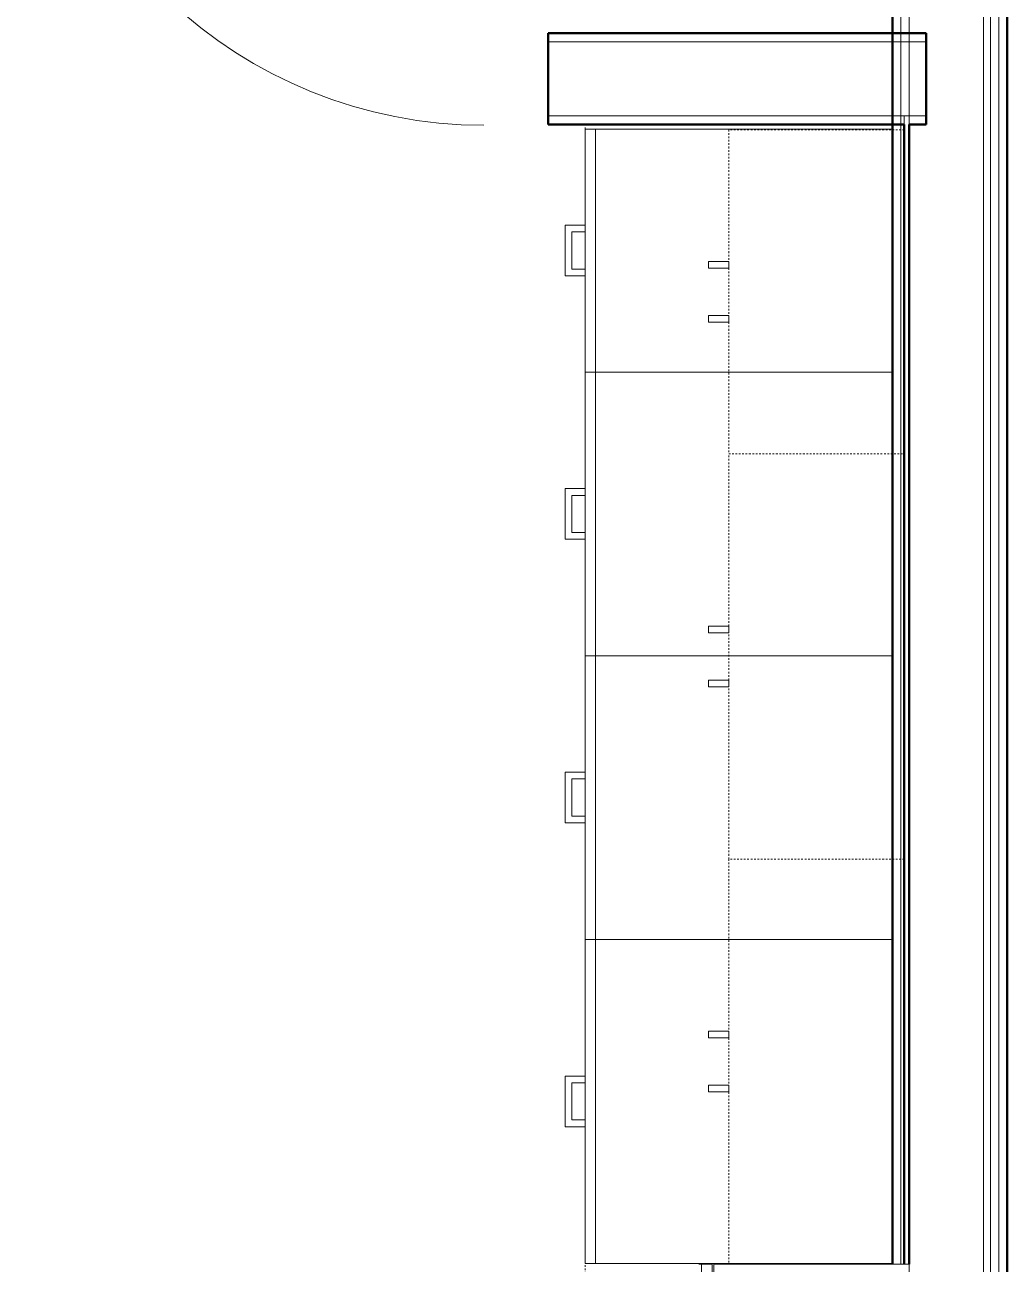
# Model space of a CAD drawing. Header units: inches. Extents: x -4217 to -1814, y 9706 to 12425.
# Drawn here: x -3004 to -2931.3, y 11989 to 12080.8 of the extents above; entities that cross this region are included whole.
import ezdxf

# ---------------------------------------------------------------- set-up
doc = ezdxf.new("R2010")
doc.units = ezdxf.units.IN
doc.header["$MEASUREMENT"] = 0
doc.linetypes.add('Dash', pattern=[0.25, 0.125, -0.125])
for name, color, linetype, lineweight in [('A-DOOR-1', 7, 'Continuous', 9), ('A-WALL', 113, 'Continuous', 13), ('A-WALL-3', 250, 'Continuous', 50), ('A-WALL-4', 10, 'Continuous', 13), ('I-WALL-3', 2, 'Continuous', 50), ('Q-CASE-3', 7, 'Continuous', 9), ('Q-CASE-4', 7, 'Dash', 9), ('Q-CASE-HDLN-1', 7, 'Dash', 9)]:
    doc.layers.add(name, color=color, linetype=linetype, lineweight=lineweight)

msp = doc.modelspace()

# ---------------------------------------------------------------- linework, layer by layer
at = {"layer": 'A-DOOR-1'}
msp.add_arc((-2970.02514, 12107.40649), 34.06659, 183.365687, 270, dxfattribs=at)
at = {"layer": 'A-WALL'}
for p, q in [((-2939.14874, 11989.00718), (-2939.14874, 12110.3394)), ((-2938.52374, 11989.00718), (-2938.52374, 12110.3394)), ((-2933.02374, 11724.7394), (-2933.02374, 12110.3394)), ((-2932.52374, 11765.18709), (-2932.52374, 12110.3394)), ((-2931.89874, 11765.18679), (-2931.89874, 12110.3394))]:
    msp.add_line(p, q, dxfattribs=at)
at = {"layer": 'A-WALL-3'}
for p, q in [((-2937.27374, 12080.15649), (-2965.27514, 12080.15649)), ((-2965.27514, 12080.15649), (-2965.27514, 12073.40649)), ((-2937.27374, 12073.40649), (-2937.27374, 12080.15649)), ((-2965.27514, 12073.40649), (-2938.89874, 12073.40649)), ((-2938.89874, 12073.40649), (-2938.89874, 11989.00718)), ((-2938.52374, 12073.40649), (-2937.27374, 12073.40649)), ((-2938.52374, 11989.00718), (-2938.52374, 12073.40649))]:
    msp.add_line(p, q, dxfattribs=at)
at = {"layer": 'A-WALL-4'}
for p, q in [((-2937.27374, 12079.53149), (-2965.27514, 12079.53149)), ((-2938.89874, 12074.03149), (-2965.27514, 12074.03149)), ((-2938.52374, 12074.03149), (-2938.89874, 12074.03149)), ((-2938.89874, 12074.03149), (-2938.52374, 12074.03149)), ((-2938.89874, 12074.03149), (-2938.89874, 12073.40649)), ((-2937.27374, 12074.03149), (-2938.52374, 12074.03149)), ((-2938.52374, 12074.03149), (-2938.52374, 12073.40649))]:
    msp.add_line(p, q, dxfattribs=at)
at = {"layer": 'I-WALL-3'}
for p, q in [((-2939.77374, 12110.3394), (-2939.77374, 11989.00718)), ((-2931.27374, 11765.1865), (-2931.27374, 12110.3394))]:
    msp.add_line(p, q, dxfattribs=at)
at = {"layer": 'Q-CASE-3'}
for p, q in [((-2962.52374, 12073.06279), (-2961.77374, 12073.06279)), ((-2962.52374, 12055.06279), (-2962.52374, 12073.06279)), ((-2939.77374, 12073.06279), (-2961.77374, 12073.06279)), ((-2961.77374, 12073.06279), (-2961.77374, 12055.06279)), ((-2962.52374, 12065.93779), (-2964.02374, 12065.93779)), ((-2964.02374, 12065.93779), (-2964.02374, 12062.18779)), ((-2962.52374, 12065.43841), (-2962.52374, 12065.93779)), ((-2963.52436, 12062.68716), (-2963.52436, 12065.43841)), ((-2963.52436, 12065.43841), (-2962.52374, 12065.43841)), ((-2951.89874, 12063.25718), (-2953.39799, 12063.25718)), ((-2953.39799, 12063.25718), (-2953.39799, 12062.76873)), ((-2951.89874, 12063.25718), (-2951.89874, 12062.76873)), ((-2964.02374, 12062.18779), (-2962.52374, 12062.18779)), ((-2962.52374, 12062.68716), (-2963.52436, 12062.68716)), ((-2962.52374, 12062.68716), (-2962.52374, 12062.18779)), ((-2953.39799, 12062.76873), (-2951.89874, 12062.76873)), ((-2951.89874, 12059.25718), (-2953.39799, 12059.25718)), ((-2953.39799, 12059.25718), (-2953.39799, 12058.76873)), ((-2951.89874, 12059.25718), (-2951.89874, 12058.76873)), ((-2953.39799, 12058.76873), (-2951.89874, 12058.76873)), ((-2962.52374, 12055.06279), (-2961.77374, 12055.06279)), ((-2962.52374, 12034.06279), (-2962.52374, 12055.06279)), ((-2961.77374, 12055.06279), (-2962.52374, 12055.06279)), ((-2939.77374, 12055.06279), (-2961.77374, 12055.06279)), ((-2961.77374, 12055.06279), (-2961.77374, 12034.06279)), ((-2961.77374, 12055.06279), (-2939.77374, 12055.06279)), ((-2962.52374, 12046.43779), (-2964.02374, 12046.43779)), ((-2964.02374, 12046.43779), (-2964.02374, 12042.68779)), ((-2962.52374, 12045.93841), (-2962.52374, 12046.43779)), ((-2963.52436, 12043.18716), (-2963.52436, 12045.93841)), ((-2963.52436, 12045.93841), (-2962.52374, 12045.93841)), ((-2964.02374, 12042.68779), (-2962.52374, 12042.68779)), ((-2962.52374, 12043.18716), (-2963.52436, 12043.18716)), ((-2962.52374, 12043.18716), (-2962.52374, 12042.68779)), ((-2953.39799, 12036.24562), (-2953.39799, 12035.75718)), ((-2951.89874, 12036.24562), (-2953.39799, 12036.24562)), ((-2951.89874, 12036.24562), (-2951.89874, 12035.75718)), ((-2953.39799, 12035.75718), (-2951.89874, 12035.75718)), ((-2962.52374, 12034.06279), (-2962.52374, 12013.06279)), ((-2961.77374, 12034.06279), (-2962.52374, 12034.06279)), ((-2961.77374, 12034.06279), (-2962.52374, 12034.06279)), ((-2961.77374, 12013.06279), (-2961.77374, 12034.06279)), ((-2961.77374, 12034.06279), (-2939.77374, 12034.06279)), ((-2961.77374, 12034.06279), (-2939.77374, 12034.06279)), ((-2953.39799, 12032.24562), (-2953.39799, 12031.75718)), ((-2951.89874, 12032.24562), (-2953.39799, 12032.24562)), ((-2953.39799, 12031.75718), (-2951.89874, 12031.75718)), ((-2951.89874, 12032.24562), (-2951.89874, 12031.75718)), ((-2962.52374, 12025.43779), (-2964.02374, 12025.43779)), ((-2964.02374, 12025.43779), (-2964.02374, 12021.68779)), ((-2962.52374, 12025.43779), (-2962.52374, 12024.93841)), ((-2963.52436, 12024.93841), (-2962.52374, 12024.93841)), ((-2963.52436, 12022.18716), (-2963.52436, 12024.93841)), ((-2964.02374, 12021.68779), (-2962.52374, 12021.68779)), ((-2962.52374, 12022.18716), (-2963.52436, 12022.18716)), ((-2962.52374, 12021.68779), (-2962.52374, 12022.18716)), ((-2962.52374, 12013.06279), (-2962.52374, 11989.06279)), ((-2961.77374, 12013.06279), (-2962.52374, 12013.06279)), ((-2962.52374, 12013.06279), (-2961.77374, 12013.06279)), ((-2961.77374, 11989.06279), (-2961.77374, 12013.06279)), ((-2961.77374, 12013.06279), (-2939.77374, 12013.06279)), ((-2939.77374, 12013.06279), (-2961.77374, 12013.06279)), ((-2951.89874, 12006.25718), (-2953.39799, 12006.25718)), ((-2953.39799, 12006.25718), (-2953.39799, 12005.76873)), ((-2951.89874, 12006.25718), (-2951.89874, 12005.76873)), ((-2953.39799, 12005.76873), (-2951.89874, 12005.76873)), ((-2962.52374, 12002.93779), (-2964.02374, 12002.93779)), ((-2964.02374, 12002.93779), (-2964.02374, 11999.18779)), ((-2963.52436, 12002.43841), (-2962.52374, 12002.43841)), ((-2963.52436, 11999.68716), (-2963.52436, 12002.43841)), ((-2962.52374, 12002.93779), (-2962.52374, 12002.43841)), ((-2951.89874, 12002.25718), (-2953.39799, 12002.25718)), ((-2953.39799, 12002.25718), (-2953.39799, 12001.76873)), ((-2951.89874, 12002.25718), (-2951.89874, 12001.76873)), ((-2953.39799, 12001.76873), (-2951.89874, 12001.76873)), ((-2962.52374, 11999.68716), (-2963.52436, 11999.68716)), ((-2962.52374, 11999.18779), (-2962.52374, 11999.68716)), ((-2964.02374, 11999.18779), (-2962.52374, 11999.18779)), ((-2962.52374, 11989.06279), (-2961.77374, 11989.06279)), ((-2939.77374, 11989.06279), (-2961.77374, 11989.06279)), ((-2954.12308, 11989.00718), (-2953.91744, 11989.00718)), ((-2953.91744, 11989.00718), (-2953.13004, 11989.00718)), ((-2953.91744, 11989.00718), (-2953.91744, 11959.12529)), ((-2953.13004, 11989.00718), (-2953.13004, 11959.12529)), ((-2953.01193, 11989.00718), (-2938.52374, 11989.00718)), ((-2953.01193, 11959.12529), (-2953.01193, 11989.00718)), ((-2938.52374, 11959.12529), (-2938.52374, 11989.00718))]:
    msp.add_line(p, q, dxfattribs=at)
at = {"layer": 'Q-CASE-4'}
for p, q in [((-2938.89874, 12073.00718), (-2951.89874, 12073.00718)), ((-2951.89874, 12073.00718), (-2951.89874, 12049.00718)), ((-2938.89874, 12049.00718), (-2938.89874, 12073.00718)), ((-2951.89874, 12049.00718), (-2938.89874, 12049.00718)), ((-2951.89874, 12019.00718), (-2951.89874, 12049.00718)), ((-2951.89874, 12049.00718), (-2938.89874, 12049.00718)), ((-2938.89874, 12049.00718), (-2938.89874, 12019.00718)), ((-2938.89874, 12019.00718), (-2951.89874, 12019.00718)), ((-2951.89874, 12019.00718), (-2951.89874, 11989.00718)), ((-2938.89874, 12019.00718), (-2951.89874, 12019.00718)), ((-2938.89874, 11989.00718), (-2938.89874, 12019.00718)), ((-2951.89874, 11989.00718), (-2938.89874, 11989.00718))]:
    msp.add_line(p, q, dxfattribs=at)
at = {"layer": 'Q-CASE-HDLN-1'}
msp.add_line((-2962.52374, 11943.06279), (-2962.52374, 12073.40649), dxfattribs=at)

doc.saveas('drawing.dxf')
